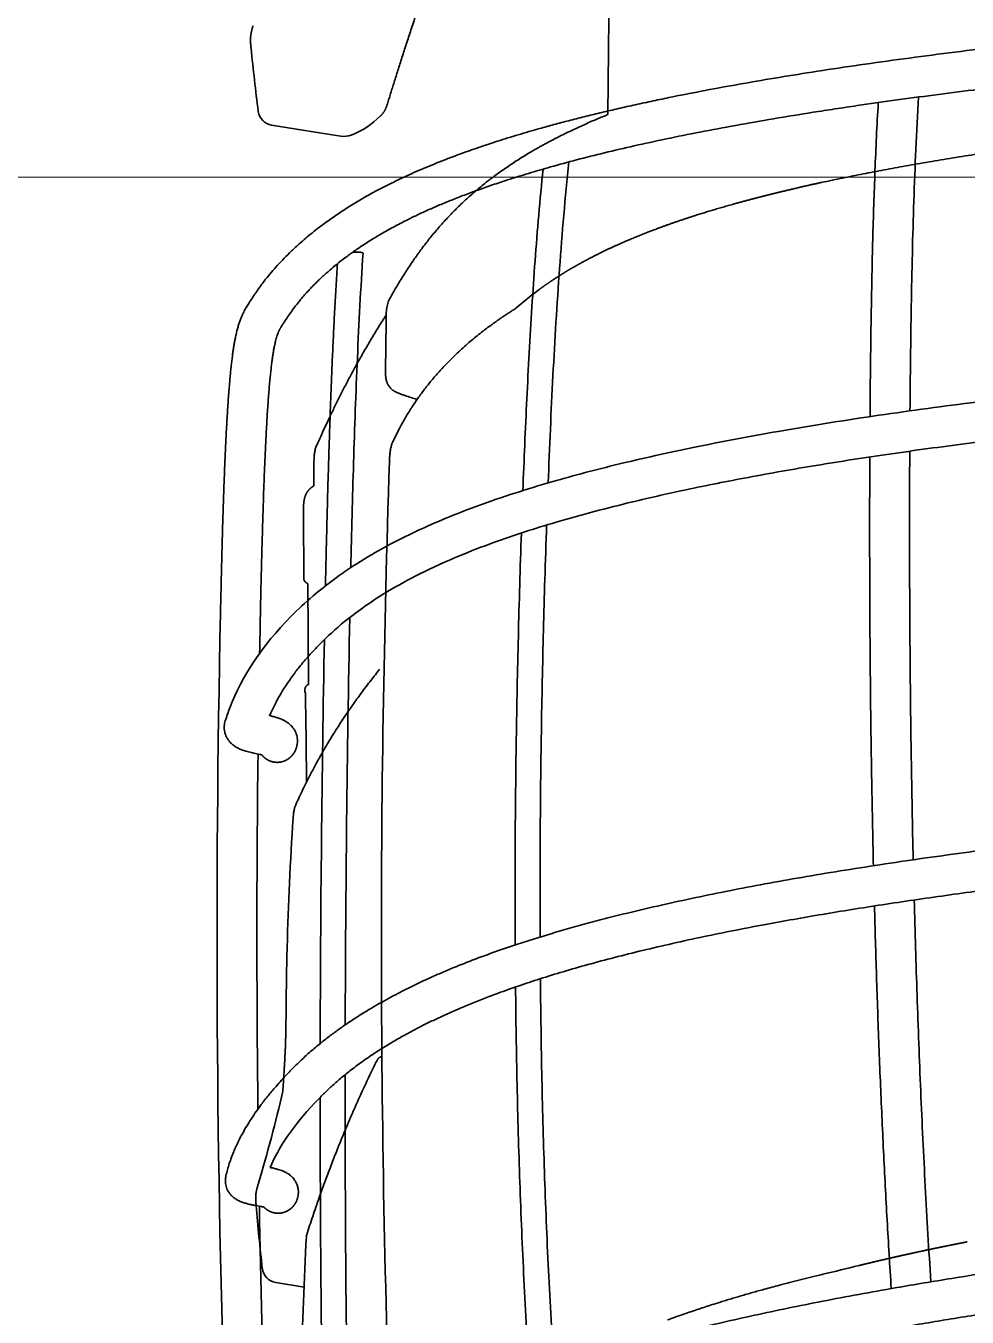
# Model space of a CAD drawing. Header units: millimetres. Extents: x 120 to 10915, y 515 to 8014.
# Drawn here: x 496 to 684.7, y 4941.4 to 5200.3 of the extents above; entities that cross this region are included whole.
import ezdxf

# ---------------------------------------------------------------- set-up
doc = ezdxf.new("R2010")
doc.units = ezdxf.units.MM
doc.layers.get('0').update_dxf_attribs({"lineweight": 13})
doc.layers.add('201_Dimensions', color=7, linetype='Continuous', lineweight=13)
doc.layers.add('206_Cab_side_and_top_view', color=7, linetype='Continuous', lineweight=13)

# ---------------------------------------------------------------- blocks, each defined once
blk = doc.blocks.new('2409089')
at = {"layer": '206_Cab_side_and_top_view', "color": 3, "lineweight": 35}
for p, q in [((551.5, 1279.41), (545.26, 1280.39)), ((556.5, 1278.61), (551.5, 1279.41)), ((559.15, 1278.2), (556.5, 1278.61))]:
    blk.add_line(p, q, dxfattribs=at)
for centre, radius, start, end in [((961.75, 1337.31), 422.65, 185.6311, 187.3633), ((545.76, 1283.56), 3.2, 187.3654, 260.9999), ((554.84, 1294.54), 17.34, 291.5263, 314.9352), ((559.77, 1282.15), 4, 261, 291)]:
    blk.add_arc(centre, radius, start, end, dxfattribs=at)
for points, degree, knots in [([(580.25, 1319.84), (580.02, 1319.2), (579.56, 1317.94), (578.88, 1316.07), (578.23, 1314.23), (577.59, 1312.44), (576.98, 1310.69), (576.38, 1308.97), (575.81, 1307.3), (575.25, 1305.66), (574.71, 1304.07), (574.18, 1302.51), (573.68, 1300.99), (573.19, 1299.51), (572.71, 1298.07), (572.26, 1296.66), (571.81, 1295.3), (571.39, 1293.97), (570.97, 1292.68), (570.58, 1291.43), (570.19, 1290.21), (569.82, 1289.04), (569.46, 1287.9), (569.12, 1286.8), (568.79, 1285.73), (568.57, 1285.04), (568.47, 1284.7)], 3, [0, 0, 0, 0, 2.041595, 4.032747, 5.97804, 7.878816, 9.736872, 11.550975, 13.32141, 15.048454, 16.735915, 18.380452, 19.982329, 21.541816, 23.059192, 24.534728, 25.96869, 27.361339, 28.716339, 30.030546, 31.304215, 32.537603, 33.730964, 34.884555, 35.998634, 37.073673, 37.073673, 37.073673, 37.073673]), ([(541.14, 1295.84), (541.11, 1296.14), (541.08, 1296.43), (541.05, 1296.73), (541.01, 1297.36), (541.03, 1297.99), (541.06, 1298.32), (541.15, 1298.92), (541.3, 1299.52), (541.37, 1299.79), (541.44, 1300.06), (541.51, 1300.32)], 5, [0, 0, 0, 0, 0, 0, 1.510692, 1.510692, 1.510692, 3.241252, 3.241252, 3.241252, 4.656964, 4.656964, 4.656964, 4.656964, 4.656964, 4.656964]), ([(567.09, 1282.27), (567.11, 1282.28), (567.15, 1282.33), (567.23, 1282.41), (567.34, 1282.53), (567.44, 1282.65), (567.54, 1282.78), (567.62, 1282.88), (567.7, 1282.99), (567.77, 1283.11), (567.85, 1283.23), (567.93, 1283.37), (568, 1283.5), (568.06, 1283.63), (568.12, 1283.75), (568.17, 1283.86), (568.21, 1283.97), (568.25, 1284.07), (568.29, 1284.17), (568.32, 1284.26), (568.35, 1284.35), (568.38, 1284.43), (568.4, 1284.5), (568.43, 1284.57), (568.45, 1284.63), (568.46, 1284.67), (568.46, 1284.69)], 3, [0, 0, 0, 0, 0.067577, 0.1869, 0.342701, 0.550728, 0.681553, 0.813125, 0.945519, 1.0788, 1.235608, 1.394109, 1.542036, 1.6918, 1.817847, 1.945827, 2.063438, 2.168965, 2.276459, 2.372753, 2.459181, 2.546917, 2.621463, 2.696907, 2.758882, 2.82132, 2.82132, 2.82132, 2.82132])]:
    blk.add_open_spline(points, degree=degree, knots=knots, dxfattribs=at)
blk = doc.blocks.new('2458030')
at = {"layer": '206_Cab_side_and_top_view', "color": 3, "lineweight": 35}
for p, q in [((568.05, 1242.1), (568.06, 1242.13)), ((568.2, 1240.92), (568.1, 1231.24)), ((553.72, 1208.09), (553.74, 1212.27)), ((551.64, 1202.54), (551.74, 1189.47)), ((552.5, 1188.5), (552.66, 1168.26)), ((552.55, 1182.89), (552.55, 1182.87)), ((552.16, 1157.99), (552.16, 1158.01)), ((552.16, 1157.99), (552.16, 1158.01)), ((552.26, 1148.81), (552.26, 1148.7)), ((552.29, 1057.93), (552.29, 1057.95)), ((655.63, 1049.97), (655.72, 1050)), ((551.75, 1047.45), (546.07, 1048.34))]:
    blk.add_line(p, q, dxfattribs=at)
for points in [[(613.43, 1351.24, 0.000161), (612.63, 1282.52)], [(552.16, 1157.99, 0.000313), (552.06, 1164.51)]]:
    blk.add_lwpolyline(points, format="xyb", dxfattribs=at)
for centre, radius, start, end in [((636.65, 1195.72), 64.05, 126.3288, 131.5933), ((571.05, 1240.19), 3.56, 142.5786, 147.1238), ((571.12, 1240.15), 3.64, 142.67, 147.1204), ((675.4, 1543.72), 333.94, 251.966, 252.3976), ((3388.4, 1117.08), 2821.14, 178.05335, 182.19062), ((552.74, 1189.48), 1, 180.4322, 256.5414), ((552.94, 1167.27), 1.03, 105.7091, 181.0127), ((554.42, 1167.27), 2.51, 180.4656, 197.8095), ((554.42, 1167.27), 2.51, 180.4656, 197.8095), ((554.42, 1167.27), 2.51, 180.4656, 197.8075), ((-1485.35, 1131.56), 2037.67, 0.48498, 0.74325), ((1142.14, 1100.76), 593.96, 176.07701, 178.56716), ((552.16, 1115.59), 3.79, 179.6939, 185.7328), ((240.11, 1158.4), 315.65, 343.4132, 346.8713), ((973.26, 1099.69), 432.6, 184.7576, 186.4435), ((1684.66, 1000.27), 1133.89, 177.10312, 178.42532), ((553.67, 1057.47), 1.46, 161.5624, 176.1199), ((552.72, 1057.49), 0.511, 158.506, 171.0496), ((553.23, 1057.65), 0.985, 163.0498, 178.1008), ((408.83, 2083.13), 1062.22, 283.43987, 283.84296), ((546.58, 1051.5), 3.2, 186.4469, 260.9999)]:
    blk.add_arc(centre, radius, start, end, dxfattribs=at)
for points, degree, knots in [([(612.63, 1282.52), (612.38, 1282.42), (611.75, 1282.16), (610.73, 1281.74), (609.54, 1281.24), (608.35, 1280.71), (607.15, 1280.17), (605.99, 1279.64), (604.9, 1279.12), (603.87, 1278.62), (602.91, 1278.14), (601.97, 1277.66), (601.06, 1277.18), (600.16, 1276.7), (599.29, 1276.22), (598.45, 1275.75), (597.47, 1275.18), (596.38, 1274.53), (595.18, 1273.8), (594.02, 1273.06), (592.91, 1272.32), (591.84, 1271.59), (590.8, 1270.86), (589.81, 1270.12), (589.16, 1269.63), (588.84, 1269.39)], 3, [14.936211, 14.936211, 14.936211, 14.936211, 15.725077, 16.999474, 18.247777, 19.591647, 20.905563, 22.186102, 23.434223, 24.532367, 25.609291, 26.661597, 27.693998, 28.705088, 29.697528, 30.668949, 31.62295, 33.073257, 34.481606, 35.851725, 37.184266, 38.48461, 39.751452, 40.988109, 42.194488, 42.194488, 42.194488, 42.194488]), ([(598.7, 1247.32), (599.67, 1248.04), (600.68, 1248.75), (601.74, 1249.46), (604.18, 1251.03), (606.88, 1252.59), (608.45, 1253.44), (610.47, 1254.48), (612.65, 1255.52), (613.06, 1255.71), (613.88, 1256.09), (614.71, 1256.47), (615.14, 1256.66), (615.98, 1257.03), (616.85, 1257.4), (617.29, 1257.59), (618.15, 1257.95), (619.04, 1258.3), (619.47, 1258.48), (622.81, 1259.8), (626.45, 1261.12), (629.86, 1262.25), (635.05, 1263.83), (640.74, 1265.38), (642.46, 1265.84), (645.66, 1266.65), (649.01, 1267.45), (650.55, 1267.82), (655.08, 1268.85), (659.83, 1269.85), (663.01, 1270.49), (668.65, 1271.58), (674.51, 1272.62), (676.97, 1273.04), (691.23, 1275.42), (706.45, 1277.56), (719.35, 1279.13), (732.45, 1280.56), (745.69, 1281.83)], 5, [0, 0, 0, 0, 0, 0, 27.297996, 27.297996, 27.297996, 59.989239, 59.989239, 59.989239, 67.424043, 67.424043, 67.424043, 74.597501, 74.597501, 74.597501, 81.81883, 81.81883, 81.81883, 88.542906, 88.542906, 88.542906, 133.304541, 133.304541, 133.304541, 151.705962, 151.705962, 151.705962, 167.150986, 167.150986, 167.150986, 195.853418, 195.853418, 195.853418, 216.802749, 216.802749, 216.802749, 313.339044, 313.339044, 313.339044, 313.339044, 313.339044, 313.339044]), ([(568.92, 1245.63), (569.11, 1245.96), (569.47, 1246.6), (570.03, 1247.57), (570.61, 1248.54), (571.2, 1249.51), (571.81, 1250.49), (572.44, 1251.46), (573.09, 1252.44), (573.75, 1253.42), (574.44, 1254.4), (575.16, 1255.39), (575.9, 1256.37), (576.66, 1257.36), (577.46, 1258.35), (578.29, 1259.34), (579.15, 1260.34), (580.06, 1261.35), (580.96, 1262.32), (581.87, 1263.25), (582.75, 1264.12), (583.66, 1265), (584.62, 1265.87), (585.61, 1266.75), (586.64, 1267.63), (587.72, 1268.51), (588.46, 1269.1), (588.84, 1269.39)], 3, [0, 0, 0, 0, 1.11183, 2.230448, 3.359286, 4.496237, 5.645653, 6.804672, 7.977202, 9.161086, 10.362032, 11.57643, 12.809489, 14.058545, 15.329755, 16.62006, 17.934845, 19.275702, 20.702569, 21.918277, 23.156495, 24.423565, 25.71696, 27.042176, 28.398105, 29.790231, 31.22156, 31.22156, 31.22156, 31.22156]), ([(568.92, 1245.63), (568.88, 1245.56), (568.76, 1245.33), (568.59, 1244.92), (568.44, 1244.38), (568.33, 1243.79), (568.26, 1243.13), (568.23, 1242.44), (568.21, 1241.69), (568.2, 1241.18), (568.2, 1240.92)], 3, [0, 0, 0, 0, 0.266034, 0.771995, 1.318416, 1.947153, 2.585617, 3.285347, 4.028213, 4.824107, 4.824107, 4.824107, 4.824107]), ([(589.16, 1240.26), (589.36, 1240.4), (589.75, 1240.69), (590.34, 1241.11), (590.94, 1241.53), (591.56, 1241.95), (592.19, 1242.38), (592.84, 1242.8), (593.48, 1243.22), (593.92, 1243.49), (594.13, 1243.62)], 3, [0, 0, 0, 0, 0.716584, 1.443133, 2.179949, 2.927346, 3.688135, 4.460174, 5.243804, 5.997647, 5.997647, 5.997647, 5.997647]), ([(568.05, 1242.1), (567.54, 1241.3), (566.54, 1239.71), (565.1, 1237.33), (563.74, 1235), (562.44, 1232.7), (561.2, 1230.44), (560.04, 1228.23), (558.93, 1226.06), (557.89, 1223.95), (556.91, 1221.9), (555.98, 1219.93), (555.12, 1218.05), (554.56, 1216.83), (554.29, 1216.24)], 3, [0, 0, 0, 0, 2.852786, 5.631905, 8.339817, 10.978743, 13.548986, 16.052523, 18.484214, 20.845813, 23.11899, 25.298608, 27.379738, 29.327342, 29.327342, 29.327342, 29.327342]), ([(569.54, 1216.89), (569.83, 1217.53), (570.45, 1218.81), (571.46, 1220.72), (572.58, 1222.63), (573.55, 1224.15), (574.55, 1225.63), (575.59, 1227.06), (576.95, 1228.81), (578.44, 1230.56), (580.17, 1232.46), (582.2, 1234.49), (584.44, 1236.53), (586.78, 1238.47), (588.35, 1239.66), (589.16, 1240.26)], 3, [0, 0, 0, 0, 2.110715, 4.266947, 6.478002, 8.751153, 9.679455, 11.825448, 14.041856, 16.337345, 18.721961, 21.744278, 24.936877, 27.815997, 30.857034, 30.857034, 30.857034, 30.857034]), ([(568.1, 1231.24), (568.1, 1231.11), (568.09, 1230.83), (568.1, 1230.43), (568.12, 1230.04), (568.16, 1229.67), (568.23, 1229.31), (568.32, 1228.97), (568.44, 1228.64), (568.58, 1228.36), (568.72, 1228.14), (568.85, 1227.95), (569.02, 1227.74), (569.23, 1227.52), (569.51, 1227.29), (569.81, 1227.09), (570.02, 1226.97), (570.13, 1226.92)], 3, [0, 0, 0, 0, 0.416935, 0.816707, 1.206288, 1.580909, 1.945303, 2.299882, 2.647606, 2.989143, 3.220569, 3.449203, 3.670179, 4.027983, 4.371807, 4.755414, 5.104495, 5.104495, 5.104495, 5.104495]), ([(570.13, 1226.92), (570.15, 1226.91), (570.28, 1226.84), (570.53, 1226.73), (570.85, 1226.59), (571.14, 1226.49), (571.35, 1226.41), (571.56, 1226.34), (571.76, 1226.27), (571.94, 1226.22), (572.02, 1226.19)], 3, [0, 0, 0, 0, 0.06218, 0.450768, 0.810248, 1.106313, 1.388296, 1.47096, 1.763958, 2.033325, 2.033325, 2.033325, 2.033325]), ([(554.29, 1216.24), (554.23, 1216.1), (554.08, 1215.72), (553.92, 1215.1), (553.82, 1214.4), (553.76, 1213.7), (553.74, 1212.99), (553.74, 1212.51), (553.74, 1212.27)], 3, [0, 0, 0, 0, 0.45267, 1.230201, 1.890482, 2.596547, 3.311164, 4.03372, 4.03372, 4.03372, 4.03372]), ([(568.88, 1212.91), (568.89, 1213.15), (568.9, 1213.64), (568.95, 1214.36), (569.02, 1215.05), (569.12, 1215.65), (569.24, 1216.13), (569.36, 1216.48), (569.46, 1216.72), (569.51, 1216.85), (569.53, 1216.89)], 3, [0, 0, 0, 0, 0.742439, 1.462051, 2.170073, 2.822879, 3.281441, 3.662464, 3.930212, 4.060659, 4.060659, 4.060659, 4.060659]), ([(553.72, 1208.09), (553.47, 1207.94), (553.22, 1207.76), (552.99, 1207.58), (552.55, 1207.13), (552.22, 1206.61), (552.08, 1206.32), (551.91, 1205.86), (551.8, 1205.39), (551.77, 1205.23), (551.67, 1204.6), (551.64, 1203.96), (551.63, 1203.49), (551.64, 1203.01), (551.64, 1202.54)], 5, [2.443074, 2.443074, 2.443074, 2.443074, 2.443074, 2.443074, 4.554559, 4.554559, 4.554559, 6.843623, 6.843623, 6.843623, 7.983885, 7.983885, 7.983885, 11.347441, 11.347441, 11.347441, 11.347441, 11.347441, 11.347441]), ([(550.1, 1144.14), (550.33, 1144.66), (550.8, 1145.69), (551.54, 1147.25), (552.32, 1148.83), (553.23, 1150.61), (554.3, 1152.63), (555.57, 1154.88), (556.93, 1157.19), (558.39, 1159.53), (559.92, 1161.87), (561.53, 1164.22), (563.28, 1166.64), (565.08, 1169.01), (566.34, 1170.59), (566.91, 1171.3)], 3, [0, 0, 0, 0, 1.684854, 3.411237, 5.168012, 6.967121, 9.413132, 12.033688, 14.712086, 17.461544, 20.302366, 23.103421, 25.998367, 29.287345, 32.03489, 32.03489, 32.03489, 32.03489]), ([(552.03, 1166.51), (552.03, 1166.5), (552.03, 1166.45), (552.03, 1166.34), (552.04, 1166.18), (552.04, 1166.01), (552.04, 1165.83), (552.05, 1165.64), (552.05, 1165.44), (552.05, 1165.22), (552.06, 1164.99), (552.06, 1164.76), (552.06, 1164.59), (552.06, 1164.51)], 3, [0.565238, 0.565238, 0.565238, 0.565238, 0.579198, 0.724824, 0.883551, 1.054055, 1.235735, 1.428206, 1.631846, 1.84767, 2.075205, 2.313173, 2.558684, 2.558684, 2.558684, 2.558684]), ([(550.1, 1144.14), (550.07, 1144.08), (550, 1143.92), (549.9, 1143.66), (549.81, 1143.35), (549.74, 1143.02), (549.68, 1142.65), (549.63, 1142.24), (549.6, 1141.82), (549.58, 1141.54), (549.57, 1141.4)], 3, [0, 0, 0, 0, 0.216092, 0.519833, 0.835731, 1.166466, 1.553678, 1.959687, 2.381421, 2.812413, 2.812413, 2.812413, 2.812413]), ([(548.36, 1115.61), (548.36, 1115.42), (548.35, 1115.02), (548.34, 1114.43), (548.32, 1113.84), (548.31, 1113.25), (548.3, 1112.66), (548.28, 1112.06), (548.27, 1111.47), (548.26, 1110.88), (548.25, 1110.29), (548.24, 1109.7), (548.23, 1109.12), (548.22, 1108.53), (548.22, 1107.95), (548.21, 1107.36), (548.2, 1106.78), (548.19, 1106.21), (548.19, 1105.63), (548.18, 1105.06), (548.18, 1104.49), (548.17, 1103.93), (548.16, 1103.37), (548.16, 1102.82), (548.15, 1102.28), (548.15, 1101.92), (548.15, 1101.74)], 3, [0, 0, 0, 0, 0.588591, 1.179769, 1.772357, 2.365473, 2.958482, 3.55095, 4.142601, 4.733274, 5.322616, 5.910859, 6.497985, 7.08396, 7.66802, 8.250714, 8.831254, 9.409913, 9.985005, 10.55726, 11.124937, 11.688382, 12.245002, 12.795544, 13.337063, 13.870313, 13.870313, 13.870313, 13.870313]), ([(548.15, 1101.74), (548.14, 1101.57), (548.14, 1101.23), (548.13, 1100.72), (548.13, 1100.22), (548.12, 1099.74), (548.11, 1099.27), (548.1, 1098.82), (548.09, 1098.39), (548.09, 1097.97), (548.08, 1097.57), (548.07, 1097.19), (548.06, 1096.82), (548.04, 1096.47), (548.03, 1096.14), (548.02, 1095.81), (548.01, 1095.5), (548, 1095.2), (547.98, 1094.91), (547.97, 1094.62), (547.96, 1094.35), (547.94, 1094.08), (547.93, 1093.81), (547.92, 1093.54), (547.9, 1093.28), (547.89, 1093.11), (547.89, 1093.03)], 3, [0, 0, 0, 0, 0.522299, 1.033879, 1.530691, 2.014458, 2.480738, 2.932013, 3.365167, 3.78206, 4.180505, 4.562262, 4.927529, 5.276748, 5.613395, 5.935577, 6.248411, 6.549094, 6.841409, 7.124347, 7.402528, 7.673993, 7.941607, 8.204525, 8.465714, 8.722794, 8.722794, 8.722794, 8.722794]), ([(547.89, 1093.03), (547.87, 1092.63), (547.83, 1092), (547.78, 1091.13), (547.74, 1090.44), (547.7, 1089.75), (547.66, 1089.08), (547.62, 1088.42), (547.58, 1087.76), (547.54, 1087.19), (547.52, 1086.84), (547.51, 1086.7)], 3, [0, 0, 0, 0, 1.18871, 1.900325, 2.598076, 3.283633, 3.955844, 4.619613, 5.273717, 5.922244, 6.338203, 6.338203, 6.338203, 6.338203]), ([(552.29, 1057.95), (552.48, 1058.55), (552.88, 1059.77), (553.49, 1061.62), (554.13, 1063.51), (554.92, 1065.76), (555.84, 1068.31), (556.91, 1071.18), (558.03, 1074.05), (559.21, 1077), (560.47, 1080.03), (561.81, 1083.13), (563.24, 1086.32), (564.76, 1089.58), (565.83, 1091.77), (566.38, 1092.88)], 3, [0, 0, 0, 0, 1.897704, 3.8439, 5.838769, 7.882588, 11.000392, 13.985235, 17.065697, 20.242018, 23.518085, 26.903313, 30.394646, 33.992157, 37.699563, 37.699563, 37.699563, 37.699563]), ([(567.35, 1093.65), (567.31, 1093.65), (567.24, 1093.64), (567.14, 1093.61), (567.04, 1093.57), (566.94, 1093.52), (566.85, 1093.46), (566.75, 1093.39), (566.67, 1093.3), (566.59, 1093.22), (566.53, 1093.13), (566.45, 1093.02), (566.41, 1092.93), (566.38, 1092.88)], 3, [0, 0, 0, 0, 0.108326, 0.215452, 0.322276, 0.429505, 0.537523, 0.646696, 0.799339, 0.884994, 0.990462, 1.120993, 1.295679, 1.295679, 1.295679, 1.295679]), ([(542.15, 1063.81), (542.13, 1064.1), (542.11, 1064.39), (542.08, 1064.68), (542.05, 1065.31), (542.07, 1065.93), (542.11, 1066.26), (542.22, 1066.87), (542.39, 1067.47), (542.47, 1067.75), (542.55, 1068.02), (542.63, 1068.29)], 5, [0, 0, 0, 0, 0, 0, 1.468666, 1.468666, 1.468666, 3.216126, 3.216126, 3.216126, 4.656339, 4.656339, 4.656339, 4.656339, 4.656339, 4.656339]), ([(662.98, 1051.76), (663.38, 1051.86), (663.78, 1051.95), (664.17, 1052.05), (664.97, 1052.24), (665.77, 1052.43), (666.19, 1052.53), (667, 1052.73), (667.81, 1052.92), (668.22, 1053.01), (669.05, 1053.2), (669.87, 1053.39), (670.32, 1053.49), (672.13, 1053.9), (673.96, 1054.3), (675.39, 1054.61), (676.94, 1054.94), (678.5, 1055.26), (678.61, 1055.29), (678.84, 1055.33), (679.07, 1055.38), (679.19, 1055.41), (679.44, 1055.46), (679.68, 1055.51), (679.76, 1055.52), (680.69, 1055.71), (681.62, 1055.9), (682.44, 1056.07), (683.3, 1056.24), (684.16, 1056.4), (684.2, 1056.41), (684.33, 1056.44), (684.45, 1056.46), (684.51, 1056.47), (684.58, 1056.49), (684.66, 1056.5)], 5, [0, 0, 0, 0, 0, 0, 3.614638, 3.614638, 3.614638, 7.208207, 7.208207, 7.208207, 10.858587, 10.858587, 10.858587, 14.480572, 14.480572, 14.480572, 26.581504, 26.581504, 26.581504, 27.52415, 27.52415, 27.52415, 28.466814, 28.466814, 28.466814, 29.482765, 29.482765, 29.482765, 36.161501, 36.161501, 36.161501, 36.50457, 36.50457, 36.50457, 37.216702, 37.216702, 37.216702, 37.216702, 37.216702, 37.216702]), ([(624.61, 1040.84), (625.01, 1040.99), (625.82, 1041.29), (627.05, 1041.73), (628.31, 1042.17), (629.59, 1042.6), (630.9, 1043.04), (632.23, 1043.48), (633.58, 1043.92), (634.86, 1044.32), (636.04, 1044.69), (637.13, 1045.02), (638.23, 1045.35), (639.35, 1045.68), (640.49, 1046.01), (641.64, 1046.34), (642.81, 1046.67), (644.1, 1047.03), (645.51, 1047.41), (647.2, 1047.86), (649.09, 1048.36), (651.18, 1048.89), (653.37, 1049.43), (654.86, 1049.79), (655.63, 1049.97)], 3, [0, 0, 0, 0, 1.284459, 2.590969, 3.921171, 5.274171, 6.651366, 8.05206, 9.478581, 10.929236, 12.052321, 13.189729, 14.343484, 15.511781, 16.696168, 17.895291, 19.111699, 20.342996, 21.902666, 23.489232, 25.597381, 27.757352, 29.977073, 32.35541, 32.35541, 32.35541, 32.35541])]:
    blk.add_open_spline(points, degree=degree, knots=knots, dxfattribs=at)
blk.add_open_spline([(568.94, 1213.09), (568.93, 1213.05), (568.91, 1213.02), (568.89, 1212.98), (568.88, 1212.94), (568.88, 1212.91)], degree=5, dxfattribs=at)
blk = doc.blocks.new('2458034')
at = {"layer": '206_Cab_side_and_top_view', "color": 3, "lineweight": 35}
for p, q in [((540.88, 1244.99), (540.9, 1245.03)), ((554.84, 1176.28), (554.85, 1176.29)), ((550.31, 1155.94), (550.34, 1156.07)), ((542.87, 1154.25), (541.71, 1154.49)), ((548.04, 1089.8), (548.03, 1089.79)), ((550.49, 1065.47), (550.47, 1065.37)), ((542.17, 1063.77), (543.09, 1063.61)), ((543.74, 1063.45), (543.69, 1063.5))]:
    blk.add_line(p, q, dxfattribs=at)
for centre, radius, start, end in [((3559.37, 1117.82), 3017.05, 178.77452, 178.92337), ((5535.83, 1085.28), 4975.85, 178.88969, 179.83037), ((5546.23, 1085.18), 4991.25, 178.94298, 179.8726), ((597.05, 1140.88), 64.31, 159.335, 161.7629), ((3551.3, 1117.91), 3008.99, 179.30661, 180.66225), ((604.18, 1037.27), 76.88, 136.9057, 139.3244), ((565.97, 1062.75), 30.68, 162.0692, 166.814), ((3526.48, 1117.54), 2984.16, 181.03463, 181.91931)]:
    blk.add_arc(centre, radius, start, end, dxfattribs=at)
for centre, major_axis, ratio, start_param, end_param in [((1187.64, 1158.29), (-23.97, -1404.5), 0.464849, 4.703075, 4.820852), ((1155.38, 1084.32), (620.78, -69.87), 0.246051, 2.950718, 3.07915), ((879.4, 1139.67), (337, -11.47), 0.291574, 2.938829, 3.030133), ((746.1, 1116.49), (202.15, 55.92), 0.252931, 2.749739, 2.9488)]:
    blk.add_ellipse(centre, major_axis=major_axis, ratio=ratio, start_param=start_param, end_param=end_param, dxfattribs=at)
for points, degree, knots in [([(727.35, 1300.02), (724.02, 1299.69), (717.38, 1299.04), (707.48, 1298), (697.73, 1296.92), (688.16, 1295.8), (678.84, 1294.64), (669.79, 1293.44), (661.06, 1292.2), (652.88, 1290.95), (645.26, 1289.71), (638.18, 1288.49), (631.43, 1287.24), (625.82, 1286.13), (621.3, 1285.18), (617.78, 1284.42), (614.38, 1283.65), (611.09, 1282.88), (607.91, 1282.1), (604.84, 1281.32), (601.88, 1280.53), (598.49, 1279.6), (594.72, 1278.5), (590.61, 1277.23), (586.76, 1275.95), (583.54, 1274.81), (580.88, 1273.81), (578.74, 1272.98), (576.69, 1272.14), (574.73, 1271.31), (572.85, 1270.48), (571.05, 1269.64), (569.33, 1268.81), (567.69, 1267.98), (566.13, 1267.17), (564.66, 1266.36), (563.26, 1265.56), (561.92, 1264.77), (560.63, 1263.97), (559.4, 1263.18), (558.21, 1262.38), (557.07, 1261.59), (555.82, 1260.7), (554.49, 1259.69), (553.09, 1258.58), (551.76, 1257.47), (550.62, 1256.46), (549.66, 1255.57), (548.63, 1254.59), (547.44, 1253.39), (546.13, 1251.98), (544.92, 1250.57), (543.88, 1249.28), (543, 1248.11), (542.26, 1247.08), (541.57, 1246.06), (541.12, 1245.37), (540.9, 1245.03)], 3, [0, 0, 0, 0, 10.045921, 20.017782, 29.853501, 39.499054, 48.908733, 58.043346, 66.871173, 75.366551, 82.859302, 90.044326, 96.914672, 103.466539, 107.175534, 110.774147, 114.262994, 117.642967, 120.915446, 124.081769, 127.144337, 130.103064, 134.642007, 138.932627, 142.986016, 146.813143, 149.196946, 151.491632, 153.703806, 155.834041, 157.889269, 159.86984, 161.782194, 163.627129, 165.389631, 167.051368, 168.660237, 170.219187, 171.731068, 173.200468, 174.62815, 176.016578, 177.368057, 179.222861, 181.013463, 182.744533, 184.420056, 185.566367, 186.688095, 188.68793, 190.614638, 192.474347, 194.273739, 195.575067, 196.844348, 198.083516, 199.294289, 199.294289, 199.294289, 199.294289]), ([(728.13, 1292.05), (725.25, 1291.78), (719.5, 1291.21), (710.93, 1290.32), (702.45, 1289.4), (694.11, 1288.45), (685.94, 1287.47), (677.96, 1286.46), (670.21, 1285.42), (663.63, 1284.48), (658.19, 1283.67), (652.6, 1282.8), (645.97, 1281.72), (638.4, 1280.4), (631.23, 1279.05), (624.45, 1277.69), (618.07, 1276.3), (612.09, 1274.9), (606.49, 1273.49), (601.41, 1272.11), (596.8, 1270.77), (592.91, 1269.56), (589.55, 1268.44), (586.67, 1267.43), (583.95, 1266.43), (581.39, 1265.42), (578.97, 1264.43), (576.69, 1263.43), (574.55, 1262.45), (572.77, 1261.59), (571.27, 1260.83), (570.01, 1260.17), (568.73, 1259.47), (567.51, 1258.78), (566.34, 1258.09), (565.21, 1257.4), (564.14, 1256.72), (563.11, 1256.04), (561.85, 1255.18), (560.39, 1254.13), (558.77, 1252.89), (557.27, 1251.66), (556.15, 1250.67), (555.29, 1249.89), (554.69, 1249.31), (554.05, 1248.69), (553.43, 1248.06), (552.84, 1247.44), (552.27, 1246.82), (551.73, 1246.21), (551.2, 1245.6), (550.58, 1244.84), (549.87, 1243.93), (549.08, 1242.86), (548.34, 1241.8), (547.87, 1241.08), (547.64, 1240.72)], 3, [0, 0, 0, 0, 8.685598, 17.317603, 25.854638, 34.259868, 42.500828, 50.549264, 58.380899, 65.975075, 70.481634, 74.890131, 82.946876, 90.630193, 97.93093, 104.844548, 111.370592, 117.512904, 123.278603, 128.677614, 133.323914, 137.683635, 140.89252, 143.941842, 146.838436, 149.589404, 152.202044, 154.683742, 157.041145, 159.285054, 160.595687, 162.10041, 163.554646, 164.958868, 166.317667, 167.631468, 168.904582, 170.139232, 171.337533, 173.483459, 175.521084, 177.458128, 179.30576, 180.00782, 180.924622, 181.820542, 182.696471, 183.553278, 184.391825, 185.212975, 186.017609, 186.806633, 188.164824, 189.483043, 190.777964, 192.057258, 192.057258, 192.057258, 192.057258]), ([(666.84, 1284.93), (666.71, 1282.66), (666.47, 1278.1), (666.18, 1271.27), (665.94, 1264.4), (665.73, 1257.43), (665.57, 1250.37), (665.44, 1243.26), (665.33, 1236.16), (665.25, 1229.07), (665.21, 1224.34), (665.19, 1221.97)], 3, [0, 0, 0, 0, 6.845413, 13.684461, 20.518195, 27.470293, 34.601316, 41.700923, 48.798275, 55.893856, 62.988076, 62.988076, 62.988076, 62.988076]), ([(674.92, 1286.05), (674.71, 1282.57), (674.35, 1275.59), (673.95, 1265.12), (673.66, 1254.64), (673.45, 1244.14), (673.3, 1233.64), (673.23, 1226.63), (673.2, 1223.13)], 3, [0, 0, 0, 0, 10.463229, 20.941908, 31.432416, 41.931991, 52.438084, 62.948493, 62.948493, 62.948493, 62.948493]), ([(595.61, 1207.12), (595.73, 1210.19), (595.98, 1216.34), (596.4, 1225.55), (596.87, 1234.76), (597.42, 1243.98), (598.04, 1253.19), (598.77, 1262.4), (599.35, 1268.53), (599.66, 1271.6)], 3, [0, 0, 0, 0, 9.221446, 18.444707, 27.670234, 36.898718, 46.131171, 55.369132, 64.61495, 64.61495, 64.61495, 64.61495]), ([(604.83, 1273.04), (604.46, 1269.48), (603.78, 1262.35), (602.94, 1251.64), (602.23, 1240.92), (601.63, 1230.18), (601.11, 1219.43), (600.82, 1212.26), (600.68, 1208.67)], 3, [0, 0, 0, 0, 10.733718, 21.476379, 32.227015, 42.984127, 53.746074, 64.511213, 64.511213, 64.511213, 64.511213]), ([(563.58, 1254.74), (563.35, 1251.25), (562.94, 1244.25), (562.43, 1233.76), (562.02, 1223.25), (561.67, 1212.73), (561.38, 1202.21), (561.21, 1195.2), (561.13, 1191.69)], 3, [0, 0, 0, 0, 10.504919, 21.015668, 31.531652, 42.051898, 52.575461, 63.101416, 63.101416, 63.101416, 63.101416]), ([(561.56, 1254.96), (561.81, 1254.97), (562.06, 1254.97), (562.3, 1254.96), (562.58, 1254.95), (562.86, 1254.93), (562.89, 1254.93), (562.93, 1254.93), (562.96, 1254.92), (562.96, 1254.92), (562.98, 1254.92), (563, 1254.92), (563.02, 1254.92), (563.11, 1254.91), (563.21, 1254.89), (563.28, 1254.88), (563.38, 1254.86), (563.48, 1254.83), (563.51, 1254.82), (563.53, 1254.8), (563.55, 1254.79), (563.55, 1254.79), (563.56, 1254.78), (563.56, 1254.78), (563.56, 1254.78), (563.57, 1254.77), (563.57, 1254.77), (563.57, 1254.77), (563.57, 1254.77), (563.57, 1254.76), (563.57, 1254.76), (563.58, 1254.76), (563.58, 1254.76), (563.58, 1254.75), (563.58, 1254.75), (563.58, 1254.75), (563.58, 1254.75), (563.58, 1254.75), (563.58, 1254.74), (563.58, 1254.74), (563.58, 1254.74), (563.58, 1254.74)], 5, [0, 0, 0, 0, 0, 0, 1.275605, 1.275605, 1.275605, 1.430184, 1.430184, 1.430184, 1.445642, 1.445642, 1.445642, 1.522933, 1.522933, 1.522933, 1.938491, 1.938491, 1.938491, 2.068119, 2.068119, 2.068119, 2.085789, 2.085789, 2.085789, 2.103459, 2.103459, 2.103459, 2.112943, 2.112943, 2.112943, 2.122427, 2.122427, 2.122427, 2.131077, 2.131077, 2.131077, 2.139726, 2.139726, 2.139726, 2.144954, 2.144954, 2.144954, 2.144954, 2.144954, 2.144954]), ([(556.05, 1188.05), (556.08, 1189.62), (556.15, 1192.76), (556.26, 1197.48), (556.38, 1202.2), (556.5, 1206.92), (556.64, 1211.64), (556.79, 1216.32), (556.94, 1220.94), (557.1, 1225.48), (557.28, 1230), (557.47, 1234.52), (557.68, 1239.04), (557.91, 1243.56), (558.16, 1248.08), (558.34, 1251.1), (558.43, 1252.6)], 3, [0, 0, 0, 0, 4.717993, 9.436315, 14.155019, 18.874162, 23.593783, 28.340708, 32.919794, 37.443165, 41.967324, 46.492327, 51.018328, 55.545467, 60.073904, 64.603856, 64.603856, 64.603856, 64.603856]), ([(535.01, 1182.52), (535.02, 1183.2), (535.05, 1184.57), (535.1, 1186.63), (535.15, 1188.71), (535.19, 1190.79), (535.25, 1192.86), (535.3, 1194.93), (535.36, 1196.99), (535.41, 1199.04), (535.47, 1201.08), (535.53, 1203.11), (535.6, 1205.14), (535.67, 1207.16), (535.74, 1209.17), (535.82, 1211.17), (535.9, 1213.15), (535.98, 1215.11), (536.07, 1217.03), (536.17, 1218.91), (536.27, 1220.75), (536.38, 1222.52), (536.49, 1224.24), (536.6, 1225.88), (536.72, 1227.44), (536.84, 1228.87), (536.96, 1230.17), (537.07, 1231.35), (537.19, 1232.45), (537.32, 1233.49), (537.44, 1234.45), (537.57, 1235.36), (537.7, 1236.2), (537.84, 1236.98), (538, 1237.81), (538.18, 1238.67), (538.4, 1239.56), (538.63, 1240.36), (538.87, 1241.09), (539.13, 1241.78), (539.4, 1242.39), (539.65, 1242.92), (539.91, 1243.39), (540.16, 1243.84), (540.42, 1244.26), (540.65, 1244.64), (540.8, 1244.88), (540.88, 1244.99)], 3, [0, 0, 0, 0, 2.041761, 4.111793, 6.19308, 8.274738, 10.350588, 12.418052, 14.476564, 16.526613, 18.569127, 20.605001, 22.634646, 24.657522, 26.671531, 28.673103, 30.656957, 32.616518, 34.54452, 36.432482, 38.272458, 40.055989, 41.7752, 43.422771, 44.992473, 46.479329, 47.728684, 48.908658, 50.019145, 51.060922, 52.035922, 52.94645, 53.795759, 54.587343, 55.326349, 56.326448, 57.233811, 58.06232, 58.823499, 59.564954, 60.250311, 60.814057, 61.332713, 61.871242, 62.356861, 62.798851, 63.208989, 63.208989, 63.208989, 63.208989]), ([(543.01, 1182.34), (543.02, 1183.02), (543.05, 1184.39), (543.09, 1186.45), (543.14, 1188.52), (543.19, 1190.59), (543.24, 1192.66), (543.3, 1194.72), (543.35, 1196.77), (543.41, 1198.81), (543.47, 1200.84), (543.53, 1202.86), (543.6, 1204.88), (543.66, 1206.88), (543.73, 1208.88), (543.81, 1210.85), (543.89, 1212.81), (543.98, 1214.75), (544.07, 1216.66), (544.16, 1218.53), (544.26, 1220.35), (544.37, 1222.11), (544.47, 1223.8), (544.59, 1225.4), (544.7, 1226.92), (544.82, 1228.34), (544.94, 1229.66), (545.07, 1230.86), (545.19, 1231.97), (545.32, 1232.98), (545.44, 1233.9), (545.57, 1234.73), (545.69, 1235.47), (545.81, 1236.1), (545.93, 1236.64), (546.04, 1237.14), (546.17, 1237.61), (546.3, 1238.06), (546.42, 1238.43), (546.53, 1238.71), (546.62, 1238.92), (546.69, 1239.09), (546.77, 1239.26), (546.86, 1239.43), (546.95, 1239.59), (547.05, 1239.78), (547.17, 1239.98), (547.32, 1240.21), (547.47, 1240.46), (547.58, 1240.63), (547.64, 1240.72)], 3, [0, 0, 0, 0, 2.03688, 4.101642, 6.176887, 8.251662, 10.31986, 12.378895, 14.428327, 16.468651, 18.500595, 20.524816, 22.541356, 24.549259, 26.546357, 28.528529, 30.490315, 32.425075, 34.347364, 36.225841, 38.051172, 39.814472, 41.506981, 43.120496, 44.647704, 46.08257, 47.390348, 48.603103, 49.719685, 50.740366, 51.666663, 52.501163, 53.247447, 53.91, 54.431914, 54.896592, 55.443574, 55.905098, 56.294136, 56.62612, 56.808614, 56.976925, 57.171817, 57.36008, 57.548103, 57.743125, 57.99172, 58.262367, 58.556466, 58.873289, 58.873289, 58.873289, 58.873289]), ([(750.77, 1231.27), (743.42, 1230.71), (728.91, 1229.49), (707.5, 1227.38), (686.9, 1225), (667.11, 1222.33), (648.49, 1219.38), (631.34, 1216.19), (616.14, 1212.85), (601.7, 1209.1), (588.39, 1204.92), (577.02, 1200.4), (568.67, 1196.28), (562.62, 1192.74), (557.73, 1189.4), (553.29, 1185.89), (550.55, 1183.33), (549.14, 1181.9)], 3, [0, 0, 0, 0, 22.126347, 43.694379, 64.532765, 84.333213, 103.594021, 121.086051, 136.655258, 150.268538, 165.832786, 178.484778, 186.931483, 193.750284, 199.474716, 204.680288, 210.718946, 210.718946, 210.718946, 210.718946]), ([(751.39, 1223.3), (745.52, 1222.84), (733.91, 1221.89), (716.71, 1220.27), (699.97, 1218.48), (683.8, 1216.52), (668.36, 1214.4), (653.82, 1212.14), (640.32, 1209.75), (628.37, 1207.36), (615.78, 1204.51), (603.11, 1201.19), (591.54, 1197.47), (582.45, 1193.95), (575.32, 1190.72), (570.3, 1187.98), (566.48, 1185.66), (563.55, 1183.72), (559.23, 1180.44), (556.44, 1177.91), (554.85, 1176.29)], 3, [0, 0, 0, 0, 17.651969, 34.947447, 51.827286, 68.15693, 83.814903, 98.579275, 112.315669, 124.930579, 135.132843, 151.054966, 164.200639, 171.555356, 180.283557, 187.671145, 188.700436, 193.694629, 198.186953, 204.975829, 204.975829, 204.975829, 204.975829]), ([(673.15, 1215.04), (673.14, 1211.63), (673.11, 1204.81), (673.11, 1194.57), (673.15, 1184.33), (673.21, 1174.08), (673.31, 1163.84), (673.45, 1153.6), (673.63, 1143.35), (673.77, 1136.53), (673.85, 1133.11)], 3, [0, 0, 0, 0, 10.223605, 20.470918, 30.716015, 40.960778, 51.205055, 61.448789, 71.691929, 81.935334, 81.935334, 81.935334, 81.935334]), ([(665.15, 1213.88), (665.14, 1211.6), (665.12, 1207.05), (665.11, 1200.22), (665.12, 1193.39), (665.14, 1186.56), (665.17, 1179.73), (665.22, 1172.9), (665.29, 1166.07), (665.37, 1159.24), (665.47, 1152.41), (665.59, 1145.58), (665.72, 1138.75), (665.82, 1134.2), (665.87, 1131.92)], 3, [0, 0, 0, 0, 6.829812, 13.659238, 20.48848, 27.317709, 34.147068, 40.976655, 47.806555, 54.636815, 61.46745, 68.298443, 75.129746, 81.961285, 81.961285, 81.961285, 81.961285]), ([(600.37, 1200.23), (600.24, 1196.59), (600.02, 1189.55), (599.73, 1179.12), (599.49, 1168.93), (599.31, 1158.74), (599.17, 1148.55), (599.08, 1138.36), (599.04, 1128.06), (599.05, 1121.15), (599.07, 1117.63)], 3, [0, 0, 0, 0, 10.931696, 21.12291, 31.313928, 41.504545, 51.694705, 61.884434, 72.073776, 82.61582, 82.61582, 82.61582, 82.61582]), ([(594.08, 1116.04), (594.06, 1119.47), (594.04, 1126.35), (594.07, 1136.66), (594.15, 1146.97), (594.28, 1157.27), (594.46, 1167.58), (594.7, 1177.88), (594.97, 1188.23), (595.19, 1195.14), (595.31, 1198.62)], 3, [0, 0, 0, 0, 10.311761, 20.621142, 30.929664, 41.237542, 51.545103, 61.852736, 72.160794, 82.601393, 82.601393, 82.601393, 82.601393]), ([(549.98, 1170.7), (550.03, 1170.77), (550.3, 1171.12), (550.89, 1171.87), (551.75, 1172.92), (552.74, 1174.05), (553.76, 1175.17), (554.48, 1175.91), (554.84, 1176.28)], 3, [0, 0, 0, 0, 0.258613, 1.324854, 2.851899, 4.322975, 5.841113, 7.406017, 7.406017, 7.406017, 7.406017]), ([(535.97, 1161.01), (535.92, 1160.84), (535.85, 1160.58), (535.79, 1160.2), (535.76, 1159.89), (535.75, 1159.58), (535.77, 1159.18), (535.85, 1158.67), (536.04, 1158.09), (536.3, 1157.53), (536.56, 1157.12), (536.83, 1156.79), (537.13, 1156.46), (537.52, 1156.12), (537.93, 1155.83), (538.26, 1155.63), (538.59, 1155.46), (538.91, 1155.31), (539.27, 1155.16), (539.67, 1155.02), (540.14, 1154.87), (540.65, 1154.73), (541.19, 1154.6), (541.55, 1154.52), (541.71, 1154.49)], 3, [0, 0, 0, 0, 0.518152, 0.829872, 1.139884, 1.447781, 1.75428, 2.364194, 2.973687, 3.587423, 4.212523, 4.41552, 4.860961, 5.556592, 5.97137, 6.356602, 6.715795, 7.076151, 7.42712, 7.883728, 8.340435, 8.905068, 9.488329, 9.998171, 9.998171, 9.998171, 9.998171]), ([(550.34, 1156.07), (550.36, 1156.17), (550.41, 1156.45), (550.44, 1156.93), (550.41, 1157.5), (550.29, 1158.07), (550.1, 1158.62), (549.83, 1159.16), (549.52, 1159.6), (549.25, 1159.92), (548.93, 1160.24), (548.57, 1160.54), (548.13, 1160.83), (547.8, 1161.02), (547.45, 1161.19), (547.08, 1161.35), (546.69, 1161.5), (546.34, 1161.62), (546.01, 1161.72), (545.65, 1161.82), (545.26, 1161.92), (545, 1161.98), (544.87, 1162.01)], 3, [0, 0, 0, 0, 0.300428, 0.867593, 1.4367, 2.01075, 2.593026, 3.188207, 3.802056, 4.205447, 4.450131, 5.164743, 5.60354, 6.009407, 6.313816, 6.778146, 7.224322, 7.553147, 7.883416, 8.274647, 8.672596, 9.080689, 9.080689, 9.080689, 9.080689]), ([(550.31, 1155.94), (550.31, 1155.9), (550.3, 1155.86), (550.29, 1155.81), (550.26, 1155.73), (550.24, 1155.64), (550.23, 1155.6), (550.19, 1155.47), (550.14, 1155.34), (550.11, 1155.26), (550.04, 1155.09), (549.97, 1154.93), (549.92, 1154.84), (549.84, 1154.69), (549.74, 1154.53), (549.69, 1154.46), (549.58, 1154.29), (549.45, 1154.12), (549.37, 1154.04), (549.29, 1153.94), (549.2, 1153.85), (549.19, 1153.84), (549.02, 1153.67), (548.84, 1153.51), (548.65, 1153.37), (548.31, 1153.15), (547.94, 1152.97), (547.77, 1152.9), (547.42, 1152.78), (547.06, 1152.7), (546.88, 1152.67), (546.5, 1152.64), (546.12, 1152.65), (545.93, 1152.67), (545.42, 1152.74), (544.93, 1152.9), (544.64, 1153.03), (544.35, 1153.2), (544.08, 1153.39), (544.07, 1153.4), (544.06, 1153.41), (544.04, 1153.42), (544.03, 1153.43), (543.86, 1153.56), (543.69, 1153.7), (543.55, 1153.85), (543.41, 1154), (543.28, 1154.16)], 5, [0, 0, 0, 0, 0, 0, 0.225923, 0.225923, 0.225923, 0.452321, 0.452321, 0.452321, 0.904012, 0.904012, 0.904012, 1.358638, 1.358638, 1.358638, 1.813196, 1.813196, 1.813196, 2.392802, 2.392802, 2.392802, 2.450809, 2.450809, 2.450809, 3.612128, 3.612128, 3.612128, 4.515682, 4.515682, 4.515682, 5.455858, 5.455858, 5.455858, 6.423901, 6.423901, 6.423901, 8.022209, 8.022209, 8.022209, 8.080529, 8.080529, 8.080529, 8.138848, 8.138848, 8.138848, 9.168354, 9.168354, 9.168354, 9.168354, 9.168354, 9.168354]), ([(543.28, 1154.16), (543.25, 1154.17), (543.11, 1154.2), (542.97, 1154.23), (542.87, 1154.25)], 3, [0.8277739, 0.8277739, 0.8277739, 0.8277739, 0.9226745, 1.2536155, 1.2536155, 1.2536155, 1.2536155]), ([(766.7, 1143.72), (763.5, 1143.41), (757.13, 1142.79), (747.62, 1141.85), (738.2, 1140.89), (728.86, 1139.9), (719.62, 1138.89), (710.48, 1137.86), (701.48, 1136.78), (692.63, 1135.68), (683.95, 1134.54), (675.49, 1133.36), (667.27, 1132.15), (659.3, 1130.9), (651.61, 1129.61), (644.22, 1128.3), (637.14, 1126.95), (630.22, 1125.54), (623.5, 1124.07), (617.63, 1122.7), (612.71, 1121.47), (608.66, 1120.4), (604.79, 1119.33), (601.09, 1118.25), (597.56, 1117.17), (594.19, 1116.08), (590.98, 1114.99), (587.82, 1113.86), (584.7, 1112.68), (581.79, 1111.51), (579.2, 1110.42), (576.9, 1109.4), (574.7, 1108.38), (572.6, 1107.35), (570.59, 1106.33), (568.67, 1105.31), (566.83, 1104.28), (564.85, 1103.13), (562.78, 1101.86), (560.64, 1100.46), (558.66, 1099.08), (556.79, 1097.7), (554.93, 1096.24), (553.09, 1094.69), (551.28, 1093.05), (549.6, 1091.43), (548.55, 1090.34), (548.04, 1089.8)], 3, [0, 0, 0, 0, 9.646112, 19.196488, 28.665325, 38.054714, 47.357651, 56.558772, 65.636995, 74.567094, 83.321952, 91.873812, 100.19677, 108.267661, 116.067476, 123.579553, 130.791351, 137.693188, 144.74851, 151.436434, 155.786716, 159.967931, 163.982483, 167.833424, 171.525186, 175.062158, 178.449889, 181.69395, 185.156087, 188.456007, 191.074129, 193.591536, 196.016606, 198.351793, 200.605068, 202.778568, 204.879571, 206.909631, 209.653656, 212.168794, 214.58188, 216.899725, 219.12573, 221.681488, 224.120574, 226.44947, 228.669831, 228.669831, 228.669831, 228.669831]), ([(767.46, 1135.75), (764.26, 1135.45), (757.91, 1134.83), (748.42, 1133.89), (739.02, 1132.93), (729.72, 1131.95), (720.51, 1130.94), (711.41, 1129.91), (702.45, 1128.84), (694.3, 1127.83), (686.95, 1126.87), (680.4, 1125.97), (673.99, 1125.06), (667.72, 1124.12), (661.62, 1123.16), (655.69, 1122.19), (649.93, 1121.19), (644.04, 1120.12), (638.06, 1118.97), (631.82, 1117.7), (625.7, 1116.37), (619.72, 1114.97), (614.07, 1113.56), (608.76, 1112.14), (603.78, 1110.72), (599.13, 1109.28), (594.78, 1107.85), (591.05, 1106.52), (587.87, 1105.32), (585.19, 1104.26), (582.65, 1103.19), (580.24, 1102.13), (577.97, 1101.07), (575.81, 1100.02), (573.77, 1098.97), (571.61, 1097.8), (569.36, 1096.51), (567.27, 1095.23), (565.53, 1094.1), (564.1, 1093.13), (562.75, 1092.16), (561.54, 1091.25), (560.46, 1090.41), (559.5, 1089.63), (558.59, 1088.85), (557.71, 1088.08), (556.86, 1087.31), (556.06, 1086.54), (555.28, 1085.78), (554.55, 1085.04), (554.09, 1084.55), (553.87, 1084.32)], 3, [0, 0, 0, 0, 9.629296, 19.159769, 28.604418, 37.965311, 47.23436, 56.396211, 65.42956, 74.308929, 81.044313, 87.658578, 94.13947, 100.475429, 106.656091, 112.672241, 118.515895, 124.180123, 130.621909, 136.799001, 143.272057, 149.417139, 155.234655, 160.727946, 165.903505, 170.771177, 175.343409, 179.634794, 182.657018, 185.539682, 188.290127, 190.915724, 193.422889, 195.821592, 198.115117, 200.313382, 203.181601, 205.891003, 207.679054, 209.402685, 211.061954, 212.663505, 213.934187, 215.169743, 216.371752, 217.54174, 218.683433, 219.796019, 220.884061, 221.950001, 222.904511, 222.904511, 222.904511, 222.904511]), ([(666.08, 1123.86), (666.14, 1121.52), (666.27, 1116.83), (666.49, 1109.81), (666.72, 1102.78), (666.98, 1095.76), (667.26, 1088.74), (667.56, 1081.72), (667.89, 1074.71), (668.24, 1067.75), (668.62, 1060.85), (669.02, 1053.99), (669.3, 1049.42), (669.45, 1047.14)], 3, [0, 0, 0, 0, 7.028778, 14.057413, 21.08575, 28.113631, 35.14092, 42.167462, 49.196242, 56.19111, 63.062289, 69.932635, 76.80211, 76.80211, 76.80211, 76.80211]), ([(674.05, 1125.06), (674.13, 1121.86), (674.31, 1115.47), (674.62, 1105.88), (674.96, 1096.3), (675.35, 1086.72), (675.78, 1077.15), (676.26, 1067.59), (676.79, 1058.03), (677.18, 1051.67), (677.38, 1048.49)], 3, [0, 0, 0, 0, 9.594596, 19.184461, 28.77234, 38.35747, 47.938872, 57.515346, 67.085478, 76.647405, 76.647405, 76.647405, 76.647405]), ([(599.13, 1109.27), (599.15, 1106.34), (599.23, 1100.03), (599.39, 1090.43), (599.63, 1080.46), (599.92, 1070.56), (600.29, 1060.68), (600.73, 1050.79), (601.26, 1040.92), (601.68, 1034.34), (601.91, 1031.05)], 3, [0, 0, 0, 0, 8.782705, 18.91404, 28.813132, 38.710791, 48.606558, 58.499948, 68.390526, 78.27794, 78.27794, 78.27794, 78.27794]), ([(597.01, 1029.37), (596.78, 1032.63), (596.35, 1039.14), (595.82, 1048.92), (595.36, 1058.7), (594.99, 1068.48), (594.68, 1078.26), (594.44, 1088.04), (594.26, 1097.83), (594.18, 1104.35), (594.14, 1107.61)], 3, [0, 0, 0, 0, 9.794879, 19.586358, 29.375534, 39.163117, 48.949487, 58.734865, 68.519323, 78.303562, 78.303562, 78.303562, 78.303562]), ([(559.99, 1090.02), (559.98, 1086.28), (559.99, 1078.8), (560.02, 1067.58), (560.08, 1056.38), (560.17, 1045.17), (560.29, 1033.97), (560.46, 1022.77), (560.6, 1015.3), (560.69, 1011.57)], 3, [0, 0, 0, 0, 11.231536, 22.438637, 33.64521, 44.850962, 56.055494, 67.258367, 78.459071, 78.459071, 78.459071, 78.459071]), ([(536.77, 1072.2), (536.87, 1072.48), (537.06, 1073.07), (537.39, 1073.94), (537.74, 1074.81), (538.17, 1075.78), (538.67, 1076.84), (539.31, 1078.06), (540.05, 1079.37), (540.93, 1080.81), (541.92, 1082.3), (542.86, 1083.61), (543.69, 1084.71), (544.39, 1085.6), (545.11, 1086.49), (545.61, 1087.08), (545.87, 1087.38)], 3, [0, 0, 0, 0, 0.914034, 1.842554, 2.785227, 3.744158, 5.008823, 6.302595, 7.886056, 9.516254, 11.35776, 13.261425, 14.366543, 15.493676, 16.641582, 17.812518, 17.812518, 17.812518, 17.812518]), ([(555.77, 1007.78), (555.74, 1009.2), (555.67, 1012.05), (555.58, 1016.33), (555.5, 1020.6), (555.43, 1024.87), (555.36, 1029.15), (555.3, 1033.43), (555.25, 1037.74), (555.2, 1042.07), (555.16, 1046.42), (555.12, 1050.76), (555.09, 1055.1), (555.06, 1059.44), (555.04, 1063.78), (555.02, 1068.12), (555, 1072.46), (554.99, 1076.8), (554.99, 1081.14), (554.98, 1084.03), (554.98, 1085.48)], 3, [0, 0, 0, 0, 4.274971, 8.549516, 12.823685, 17.09754, 21.371132, 25.644483, 29.954058, 34.301859, 38.64268, 42.983374, 47.323956, 51.664441, 56.004838, 60.345155, 64.685398, 69.025567, 73.365671, 77.705714, 77.705714, 77.705714, 77.705714]), ([(537.28, 1065.72), (537.14, 1065.86), (536.88, 1066.15), (536.55, 1066.63), (536.3, 1067.14), (536.12, 1067.67), (536, 1068.22), (535.97, 1068.78), (536, 1069.29), (536.06, 1069.61), (536.09, 1069.75)], 3, [0, 0, 0, 0, 0.597571, 1.175043, 1.741138, 2.300864, 2.857471, 3.413354, 3.970548, 4.390183, 4.390183, 4.390183, 4.390183]), ([(544.99, 1071.4), (545.13, 1071.37), (545.4, 1071.32), (545.82, 1071.22), (546.28, 1071.11), (546.78, 1070.97), (547.24, 1070.81), (547.64, 1070.65), (547.99, 1070.49), (548.35, 1070.3), (548.74, 1070.05), (549.07, 1069.79), (549.26, 1069.61), (549.32, 1069.55)], 3, [0.000007, 0.000007, 0.000007, 0.000007, 0.42127, 0.829189, 1.287988, 1.843901, 2.380868, 2.757446, 3.122599, 3.530381, 3.987717, 4.52465, 4.770556, 4.770556, 4.770556, 4.770556]), ([(549.32, 1069.55), (549.4, 1069.47), (549.55, 1069.31), (549.76, 1069.05), (549.95, 1068.77), (550.12, 1068.49), (550.26, 1068.2), (550.37, 1067.91), (550.47, 1067.62), (550.54, 1067.32), (550.59, 1067.02), (550.62, 1066.72), (550.62, 1066.41), (550.6, 1066.02), (550.55, 1065.7), (550.5, 1065.49), (550.49, 1065.47)], 3, [0, 0, 0, 0, 0.332712, 0.685508, 1.007268, 1.337647, 1.650726, 1.968916, 2.276567, 2.585805, 2.889092, 3.192385, 3.492722, 3.791646, 4.385781, 4.445311, 4.445311, 4.445311, 4.445311]), ([(542.17, 1063.77), (542.04, 1063.79), (541.78, 1063.84), (541.41, 1063.91), (541.04, 1063.98), (540.78, 1064.05), (540.51, 1064.11), (540.24, 1064.18), (539.88, 1064.28), (539.52, 1064.4), (539.15, 1064.54), (538.76, 1064.71), (538.29, 1064.95), (537.84, 1065.24), (537.49, 1065.52), (537.34, 1065.67), (537.28, 1065.72)], 3, [0, 0, 0, 0, 0.395822, 0.77943, 1.151929, 1.515383, 1.597487, 1.975602, 2.349343, 2.724203, 3.105755, 3.532907, 3.994948, 4.707327, 5.115932, 5.342633, 5.342633, 5.342633, 5.342633]), ([(550.47, 1065.37), (550.43, 1065.21), (550.38, 1065.05), (550.33, 1064.89), (550.2, 1064.58), (550.04, 1064.28), (549.95, 1064.14), (549.76, 1063.85), (549.54, 1063.59), (549.42, 1063.47), (549.27, 1063.31), (549.1, 1063.17), (549.07, 1063.15), (549.03, 1063.11), (548.98, 1063.08), (548.97, 1063.07), (548.73, 1062.89), (548.47, 1062.72), (548.21, 1062.59), (547.6, 1062.35), (546.95, 1062.24), (546.59, 1062.22), (545.88, 1062.26), (545.19, 1062.47), (544.86, 1062.61), (544.42, 1062.86), (544.04, 1063.16), (543.93, 1063.25), (543.83, 1063.35), (543.74, 1063.45)], 5, [0, 0, 0, 0, 0, 0, 0.836579, 0.836579, 0.836579, 1.687083, 1.687083, 1.687083, 2.552258, 2.552258, 2.552258, 2.773948, 2.773948, 2.773948, 2.829377, 2.829377, 2.829377, 4.30669, 4.30669, 4.30669, 6.101868, 6.101868, 6.101868, 7.893353, 7.893353, 7.893353, 8.583157, 8.583157, 8.583157, 8.583157, 8.583157, 8.583157]), ([(543.09, 1063.61), (543.19, 1063.59), (543.38, 1063.56), (543.58, 1063.52), (543.68, 1063.5), (543.69, 1063.5)], 3, [0, 0, 0, 0, 0.3029049, 0.5761125, 0.6059111, 0.6059111, 0.6059111, 0.6059111]), ([(759.88, 1059.42), (758, 1059.21), (754.24, 1058.79), (748.59, 1058.15), (742.94, 1057.5), (737.31, 1056.84), (731.69, 1056.16), (726.1, 1055.47), (720.55, 1054.77), (714.82, 1054.02), (708.91, 1053.23), (702.84, 1052.38), (696.86, 1051.52), (690.98, 1050.65), (685.2, 1049.76), (679.53, 1048.85), (673.98, 1047.92), (667.84, 1046.86), (661.17, 1045.65), (654, 1044.28), (647.11, 1042.88), (640.48, 1041.45), (634.14, 1040.01), (628.07, 1038.55), (622.28, 1037.07), (617.33, 1035.73), (613.14, 1034.54), (609.68, 1033.52), (606.35, 1032.49), (603.22, 1031.49), (600.28, 1030.51), (597.54, 1029.56), (594.89, 1028.62), (592.34, 1027.67), (589.87, 1026.72), (587.5, 1025.77), (585.2, 1024.82), (582.85, 1023.81), (580.45, 1022.74), (578.01, 1021.59), (575.68, 1020.46), (573.45, 1019.32), (571.33, 1018.19), (569.3, 1017.06), (567.37, 1015.93), (565.62, 1014.86), (564.03, 1013.85), (562.6, 1012.9), (561.23, 1011.96), (559.91, 1011.01), (558.65, 1010.07), (557.43, 1009.13), (556.27, 1008.2), (554.87, 1007.02), (553.27, 1005.61), (551.51, 1003.94), (549.89, 1002.28), (548.5, 1000.75), (547.34, 999.37), (546.38, 998.17), (545.5, 997), (544.68, 995.83), (543.86, 994.59), (543.05, 993.29), (542.27, 991.91), (541.57, 990.54), (540.96, 989.25), (540.44, 988.03), (540, 986.88), (539.59, 985.76), (539.35, 985.01), (539.23, 984.64)], 3, [0, 0, 0, 0, 5.672764, 11.358869, 17.047199, 22.726839, 28.388089, 34.021252, 39.618012, 45.169794, 51.37542, 57.504539, 63.548072, 69.497836, 75.346594, 81.087774, 86.71569, 92.225357, 99.775393, 107.07303, 114.111223, 120.885028, 127.39236, 133.632107, 139.605676, 145.315741, 149.040951, 152.647588, 156.139724, 159.517381, 162.509284, 165.409423, 168.221689, 170.946408, 173.587729, 176.146059, 178.625508, 181.026742, 183.824535, 186.516465, 189.109715, 191.605732, 194.01209, 196.32978, 198.566212, 200.722347, 202.489292, 204.204097, 205.871284, 207.490971, 209.067496, 210.600867, 212.094796, 213.549559, 216.080009, 218.499299, 220.821234, 223.047689, 224.697065, 226.204916, 227.670175, 229.097774, 230.48622, 232.121227, 233.704847, 235.237912, 236.727513, 237.990043, 239.217449, 240.412166, 241.574555, 241.574555, 241.574555, 241.574555]), ([(760.76, 1051.47), (758.76, 1051.25), (754.77, 1050.8), (748.78, 1050.12), (742.79, 1049.43), (736.82, 1048.72), (730.87, 1048), (724.96, 1047.27), (719.1, 1046.52), (713.3, 1045.75), (707.57, 1044.97), (701.92, 1044.17), (696.34, 1043.36), (690.86, 1042.54), (685.47, 1041.7), (680.19, 1040.85), (675.01, 1039.98), (669.16, 1038.97), (662.71, 1037.8), (655.7, 1036.45), (648.95, 1035.09), (642.78, 1033.77), (637.15, 1032.49), (632.05, 1031.28), (627.15, 1030.06), (622.45, 1028.83), (617.95, 1027.6), (613.66, 1026.36), (609.55, 1025.11), (605.87, 1023.94), (602.59, 1022.85), (599.68, 1021.84), (596.89, 1020.83), (594.02, 1019.75), (591.07, 1018.59), (588.06, 1017.34), (585.22, 1016.11), (582.53, 1014.88), (579.98, 1013.66), (577.57, 1012.45), (575.3, 1011.24), (572.87, 1009.88), (570.42, 1008.43), (567.99, 1006.89), (565.84, 1005.43), (563.85, 1003.99), (561.95, 1002.52), (560.12, 1001), (558.39, 999.45), (556.81, 997.92), (555.49, 996.55), (554.4, 995.34), (553.58, 994.36), (552.88, 993.49), (552.29, 992.71), (551.73, 991.94), (551.1, 991.03), (550.43, 990), (549.73, 988.84), (549.11, 987.69), (548.55, 986.57), (548.05, 985.46), (547.61, 984.38), (547.21, 983.3), (546.97, 982.57), (546.85, 982.21)], 3, [0, 0, 0, 0, 6.022387, 12.056927, 18.089967, 24.109141, 30.102361, 36.058989, 41.968396, 47.821603, 53.609249, 59.324021, 64.958082, 70.504912, 75.958522, 81.313495, 86.565061, 91.708746, 99.104842, 106.248287, 113.132175, 119.751696, 125.190498, 130.433997, 135.482414, 140.336958, 144.999711, 149.47344, 153.761643, 157.867947, 161.057585, 164.133925, 167.099811, 169.959761, 173.359324, 176.606792, 179.705784, 182.663213, 185.484266, 188.178301, 190.747602, 193.202359, 196.531818, 199.271511, 201.860949, 204.311609, 206.634061, 209.092477, 211.414841, 213.610639, 215.694528, 217.121439, 218.497431, 219.504478, 220.484668, 221.438944, 222.368231, 223.780165, 225.135954, 226.439489, 227.694944, 228.898452, 230.070748, 231.219233, 232.352996, 232.352996, 232.352996, 232.352996])]:
    blk.add_open_spline(points, degree=degree, knots=knots, dxfattribs=at)
blk = doc.blocks.new('BLOCK30')
at = {"layer": '201_Dimensions', "color": 2, "lineweight": 18}
blk.add_line((920, 1270), (393, 1270), dxfattribs=at)

msp = doc.modelspace()

# ---------------------------------------------------------------- block references
at = {"color": 7, "lineweight": 35}
for name in ['2409089', '2458030', '2458034']:
    msp.add_blockref(name, (0, 3900), dxfattribs=at)
at = {"layer": '201_Dimensions', "lineweight": 0}
msp.add_blockref('BLOCK30', (0, 3900), dxfattribs=at)

doc.saveas('drawing.dxf')
